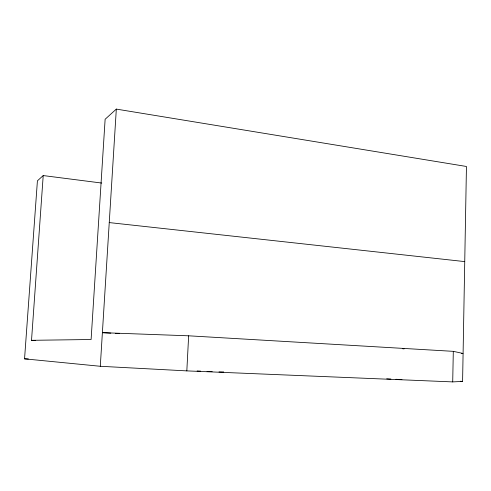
<?xml version="1.0" encoding="UTF-8"?>
<svg xmlns="http://www.w3.org/2000/svg" width="491" height="491" viewBox="0 0 491 491"><rect width="100%" height="100%" fill="white"/><g stroke="black" fill="none" stroke-linecap="round" stroke-linejoin="round"><path stroke-width="0.74" d="M43.214 175.563L37.414 180.823L24.55 358.847L100.293 366.28L186.826 370.889L452.714 381.9L462.59 381.403L466.45 166.48L116.324 109.1L105.129 119.264L91.105 339.508L31.522 340.312L43.214 175.563L101.766 183.057M452.714 381.9L453.303 351.341L188.648 335.807L102.398 332.665L110.819 333.15M186.826 370.889L188.648 335.807M100.293 366.28L116.324 109.1M24.55 358.847L28.361 358.97M218.992 371.926L223.718 371.945M401.951 379.561L395.942 379.291M212.18 371.669L207.03 371.435M390.91 379.046L386.712 378.825M31.522 340.312L35.346 340.515M200.635 371.122L197.106 370.932M115.41 333.414L119.239 333.635M461.43 353.348L462.958 353.44L453.303 351.341M460.294 381.255L462.59 381.403M109.229 222.583L464.725 261.599M402.737 348.782A16.344 0.356 2.5 0 1 404.105 348.862"/></g></svg>
